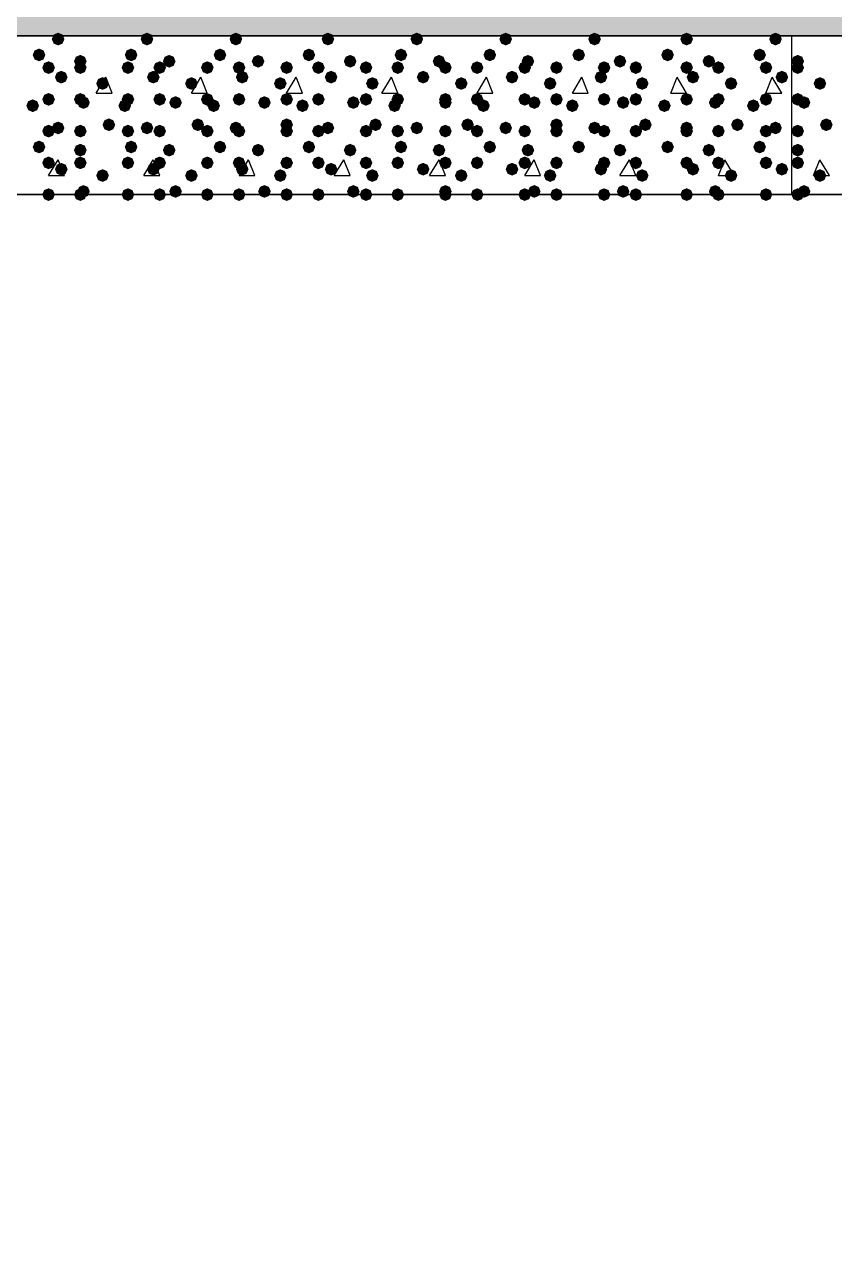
# Model space of a CAD drawing. Header units: millimetres. Extents: x 0 to 420, y 0 to 297.
# Drawn here: x 290.64 to 301.43, y 132.1 to 148.61 of the extents above; entities that cross this region are included whole.
import ezdxf

# ---------------------------------------------------------------- set-up
doc = ezdxf.new("R2010")
doc.units = ezdxf.units.MM
doc.layers.get('0').update_dxf_attribs({"linetype": 'CONTINUOUS'})

msp = doc.modelspace()

# ---------------------------------------------------------------- hatches: boundary and pattern name
at = {"true_color": 0x000008}
h = msp.add_hatch(color=0, dxfattribs=at)
h.paths.add_polyline_path([(379.603, 160.485667), (33.528, 160.485667), (379.603, 148.463)], flags=0)
h.paths.add_polyline_path([(33.528, 160.485667), (379.603, 148.463), (33.528, 148.463)], flags=0)
for points in [[(291.168667, 148.420667), (291.143796, 148.360871), (291.084, 148.336), (291.024204, 148.360871), (290.999333, 148.420667), (291.024204, 148.480462), (291.084, 148.505333), (291.143796, 148.480463)], [(292.354, 148.420667), (292.329129, 148.360871), (292.269333, 148.336), (292.209538, 148.360871), (292.184667, 148.420667), (292.209537, 148.480462), (292.269333, 148.505333), (292.329129, 148.480463)], [(293.539333, 148.420667), (293.514462, 148.360871), (293.454667, 148.336), (293.394871, 148.360871), (293.37, 148.420667), (293.394871, 148.480462), (293.454667, 148.505333), (293.514462, 148.480463)], [(294.767, 148.420667), (294.742129, 148.360871), (294.682333, 148.336), (294.622538, 148.360871), (294.597667, 148.420667), (294.622537, 148.480462), (294.682333, 148.505333), (294.742129, 148.480463)], [(295.952333, 148.420667), (295.927462, 148.360871), (295.867667, 148.336), (295.807871, 148.360871), (295.783, 148.420667), (295.807871, 148.480462), (295.867667, 148.505333), (295.927462, 148.480463)], [(297.137667, 148.420667), (297.112796, 148.360871), (297.053, 148.336), (296.993204, 148.360871), (296.968333, 148.420667), (296.993204, 148.480462), (297.053, 148.505333), (297.112796, 148.480463)], [(298.323, 148.420667), (298.298129, 148.360871), (298.238333, 148.336), (298.178538, 148.360871), (298.153667, 148.420667), (298.178537, 148.480462), (298.238333, 148.505333), (298.298129, 148.480463)], [(299.550667, 148.420667), (299.525796, 148.360871), (299.466, 148.336), (299.406204, 148.360871), (299.381333, 148.420667), (299.406204, 148.480462), (299.466, 148.505333), (299.525796, 148.480463)], [(300.736, 148.420667), (300.711129, 148.360871), (300.651333, 148.336), (300.591537, 148.360871), (300.566667, 148.420667), (300.591537, 148.480462), (300.651333, 148.505333), (300.711129, 148.480463)], [(290.914667, 148.209), (290.889796, 148.149204), (290.83, 148.124333), (290.770204, 148.149204), (290.745333, 148.209), (290.770204, 148.268796), (290.83, 148.293667), (290.889796, 148.268796)], [(291.465, 148.124333), (291.440129, 148.064537), (291.380333, 148.039667), (291.320538, 148.064537), (291.295667, 148.124333), (291.320537, 148.184129), (291.380333, 148.209), (291.440129, 148.184129)], [(292.142333, 148.209), (292.117462, 148.149204), (292.057667, 148.124333), (291.997871, 148.149204), (291.973, 148.209), (291.997871, 148.268796), (292.057667, 148.293667), (292.117462, 148.268796)], [(292.650333, 148.124333), (292.625463, 148.064537), (292.565667, 148.039667), (292.505871, 148.064537), (292.481, 148.124333), (292.505871, 148.184129), (292.565667, 148.209), (292.625462, 148.184129)], [(293.327667, 148.209), (293.302796, 148.149204), (293.243, 148.124333), (293.183204, 148.149204), (293.158333, 148.209), (293.183204, 148.268796), (293.243, 148.293667), (293.302796, 148.268796)], [(293.835667, 148.124333), (293.810796, 148.064537), (293.751, 148.039667), (293.691204, 148.064537), (293.666333, 148.124333), (293.691204, 148.184129), (293.751, 148.209), (293.810796, 148.184129)], [(294.513, 148.209), (294.488129, 148.149204), (294.428333, 148.124333), (294.368538, 148.149204), (294.343667, 148.209), (294.368537, 148.268796), (294.428333, 148.293667), (294.488129, 148.268796)], [(295.063333, 148.124333), (295.038462, 148.064537), (294.978667, 148.039667), (294.918871, 148.064537), (294.894, 148.124333), (294.918871, 148.184129), (294.978667, 148.209), (295.038462, 148.184129)], [(295.740667, 148.209), (295.715796, 148.149204), (295.656, 148.124333), (295.596204, 148.149204), (295.571333, 148.209), (295.596204, 148.268796), (295.656, 148.293667), (295.715796, 148.268796)], [(296.248667, 148.124333), (296.223796, 148.064537), (296.164, 148.039667), (296.104204, 148.064537), (296.079333, 148.124333), (296.104204, 148.184129), (296.164, 148.209), (296.223796, 148.184129)], [(296.926, 148.209), (296.901129, 148.149204), (296.841333, 148.124333), (296.781538, 148.149204), (296.756667, 148.209), (296.781537, 148.268796), (296.841333, 148.293667), (296.901129, 148.268796)], [(297.434, 148.124333), (297.409129, 148.064537), (297.349333, 148.039667), (297.289537, 148.064537), (297.264667, 148.124333), (297.289537, 148.184129), (297.349333, 148.209), (297.409129, 148.184129)], [(298.111333, 148.209), (298.086462, 148.149204), (298.026667, 148.124333), (297.966871, 148.149204), (297.942, 148.209), (297.966871, 148.268796), (298.026667, 148.293667), (298.086462, 148.268796)], [(298.661667, 148.124333), (298.636796, 148.064537), (298.577, 148.039667), (298.517204, 148.064537), (298.492333, 148.124333), (298.517204, 148.184129), (298.577, 148.209), (298.636796, 148.184129)], [(299.296667, 148.209), (299.271796, 148.149204), (299.212, 148.124333), (299.152204, 148.149204), (299.127333, 148.209), (299.152204, 148.268796), (299.212, 148.293667), (299.271796, 148.268796)], [(299.847, 148.124333), (299.822129, 148.064537), (299.762333, 148.039667), (299.702538, 148.064537), (299.677667, 148.124333), (299.702537, 148.184129), (299.762333, 148.209), (299.822129, 148.184129)], [(300.524333, 148.209), (300.499462, 148.149204), (300.439667, 148.124333), (300.379871, 148.149204), (300.355, 148.209), (300.379871, 148.268796), (300.439667, 148.293667), (300.499462, 148.268796)], [(291.041667, 148.039667), (291.016796, 147.979871), (290.957, 147.955), (290.897204, 147.979871), (290.872333, 148.039667), (290.897204, 148.099462), (290.957, 148.124333), (291.016796, 148.099463)], [(291.211, 147.912667), (291.186129, 147.852871), (291.126333, 147.828), (291.066537, 147.852871), (291.041667, 147.912667), (291.066537, 147.972462), (291.126333, 147.997333), (291.186129, 147.972463)], [(291.465, 148.039667), (291.440129, 147.979871), (291.380333, 147.955), (291.320538, 147.979871), (291.295667, 148.039667), (291.320537, 148.099462), (291.380333, 148.124333), (291.440129, 148.099463)], [(292.1, 148.039667), (292.075129, 147.979871), (292.015333, 147.955), (291.955537, 147.979871), (291.930667, 148.039667), (291.955537, 148.099462), (292.015333, 148.124333), (292.075129, 148.099463)], [(292.438667, 147.912667), (292.413796, 147.852871), (292.354, 147.828), (292.294204, 147.852871), (292.269333, 147.912667), (292.294204, 147.972462), (292.354, 147.997333), (292.413796, 147.972463)], [(292.523333, 148.039667), (292.498462, 147.979871), (292.438667, 147.955), (292.378871, 147.979871), (292.354, 148.039667), (292.378871, 148.099462), (292.438667, 148.124333), (292.498462, 148.099463)], [(293.158333, 148.039667), (293.133462, 147.979871), (293.073667, 147.955), (293.013871, 147.979871), (292.989, 148.039667), (293.013871, 148.099462), (293.073667, 148.124333), (293.133462, 148.099463)], [(293.581667, 148.039667), (293.556796, 147.979871), (293.497, 147.955), (293.437204, 147.979871), (293.412333, 148.039667), (293.437204, 148.099462), (293.497, 148.124333), (293.556796, 148.099463)], [(293.624, 147.912667), (293.599129, 147.852871), (293.539333, 147.828), (293.479537, 147.852871), (293.454667, 147.912667), (293.479537, 147.972462), (293.539333, 147.997333), (293.599129, 147.972463)], [(294.216667, 148.039667), (294.191796, 147.979871), (294.132, 147.955), (294.072204, 147.979871), (294.047333, 148.039667), (294.072204, 148.099462), (294.132, 148.124333), (294.191796, 148.099463)], [(294.64, 148.039667), (294.615129, 147.979871), (294.555333, 147.955), (294.495538, 147.979871), (294.470667, 148.039667), (294.495537, 148.099462), (294.555333, 148.124333), (294.615129, 148.099463)], [(294.809333, 147.912667), (294.784462, 147.852871), (294.724667, 147.828), (294.664871, 147.852871), (294.64, 147.912667), (294.664871, 147.972462), (294.724667, 147.997333), (294.784462, 147.972463)], [(295.275, 148.039667), (295.250129, 147.979871), (295.190333, 147.955), (295.130538, 147.979871), (295.105667, 148.039667), (295.130537, 148.099462), (295.190333, 148.124333), (295.250129, 148.099463)], [(295.698333, 148.039667), (295.673463, 147.979871), (295.613667, 147.955), (295.553871, 147.979871), (295.529, 148.039667), (295.553871, 148.099462), (295.613667, 148.124333), (295.673462, 148.099463)], [(296.037, 147.912667), (296.012129, 147.852871), (295.952333, 147.828), (295.892538, 147.852871), (295.867667, 147.912667), (295.892537, 147.972462), (295.952333, 147.997333), (296.012129, 147.972463)], [(296.333333, 148.039667), (296.308463, 147.979871), (296.248667, 147.955), (296.188871, 147.979871), (296.164, 148.039667), (296.188871, 148.099462), (296.248667, 148.124333), (296.308462, 148.099463)], [(296.756667, 148.039667), (296.731796, 147.979871), (296.672, 147.955), (296.612204, 147.979871), (296.587333, 148.039667), (296.612204, 148.099462), (296.672, 148.124333), (296.731796, 148.099463)], [(297.222333, 147.912667), (297.197462, 147.852871), (297.137667, 147.828), (297.077871, 147.852871), (297.053, 147.912667), (297.077871, 147.972462), (297.137667, 147.997333), (297.197462, 147.972463)], [(297.391667, 148.039667), (297.366796, 147.979871), (297.307, 147.955), (297.247204, 147.979871), (297.222333, 148.039667), (297.247204, 148.099462), (297.307, 148.124333), (297.366796, 148.099463)], [(297.815, 148.039667), (297.790129, 147.979871), (297.730333, 147.955), (297.670538, 147.979871), (297.645667, 148.039667), (297.670537, 148.099462), (297.730333, 148.124333), (297.790129, 148.099463)], [(298.407667, 147.912667), (298.382796, 147.852871), (298.323, 147.828), (298.263204, 147.852871), (298.238333, 147.912667), (298.263204, 147.972462), (298.323, 147.997333), (298.382796, 147.972463)], [(298.45, 148.039667), (298.425129, 147.979871), (298.365333, 147.955), (298.305538, 147.979871), (298.280667, 148.039667), (298.305537, 148.099462), (298.365333, 148.124333), (298.425129, 148.099463)], [(298.873333, 148.039667), (298.848462, 147.979871), (298.788667, 147.955), (298.728871, 147.979871), (298.704, 148.039667), (298.728871, 148.099462), (298.788667, 148.124333), (298.848462, 148.099463)], [(299.550667, 148.039667), (299.525796, 147.979871), (299.466, 147.955), (299.406204, 147.979871), (299.381333, 148.039667), (299.406204, 148.099462), (299.466, 148.124333), (299.525796, 148.099463)], [(299.635333, 147.912667), (299.610463, 147.852871), (299.550667, 147.828), (299.490871, 147.852871), (299.466, 147.912667), (299.490871, 147.972462), (299.550667, 147.997333), (299.610462, 147.972463)], [(299.974, 148.039667), (299.949129, 147.979871), (299.889333, 147.955), (299.829538, 147.979871), (299.804667, 148.039667), (299.829537, 148.099462), (299.889333, 148.124333), (299.949129, 148.099463)], [(300.609, 148.039667), (300.584129, 147.979871), (300.524333, 147.955), (300.464538, 147.979871), (300.439667, 148.039667), (300.464537, 148.099462), (300.524333, 148.124333), (300.584129, 148.099463)], [(300.820667, 147.912667), (300.795796, 147.852871), (300.736, 147.828), (300.676204, 147.852871), (300.651333, 147.912667), (300.676204, 147.972462), (300.736, 147.997333), (300.795796, 147.972463)], [(291.761333, 147.828), (291.736463, 147.768204), (291.676667, 147.743333), (291.616871, 147.768204), (291.592, 147.828), (291.616871, 147.887796), (291.676667, 147.912667), (291.736462, 147.887796)], [(292.946667, 147.828), (292.921796, 147.768204), (292.862, 147.743333), (292.802204, 147.768204), (292.777333, 147.828), (292.802204, 147.887796), (292.862, 147.912667), (292.921796, 147.887796)], [(294.132, 147.828), (294.107129, 147.768204), (294.047333, 147.743333), (293.987538, 147.768204), (293.962667, 147.828), (293.987537, 147.887796), (294.047333, 147.912667), (294.107129, 147.887796)], [(295.359667, 147.828), (295.334796, 147.768204), (295.275, 147.743333), (295.215204, 147.768204), (295.190333, 147.828), (295.215204, 147.887796), (295.275, 147.912667), (295.334796, 147.887796)], [(296.545, 147.828), (296.520129, 147.768204), (296.460333, 147.743333), (296.400538, 147.768204), (296.375667, 147.828), (296.400537, 147.887796), (296.460333, 147.912667), (296.520129, 147.887796)], [(297.730333, 147.828), (297.705462, 147.768204), (297.645667, 147.743333), (297.585871, 147.768204), (297.561, 147.828), (297.585871, 147.887796), (297.645667, 147.912667), (297.705462, 147.887796)], [(298.958, 147.828), (298.933129, 147.768204), (298.873333, 147.743333), (298.813538, 147.768204), (298.788667, 147.828), (298.813537, 147.887796), (298.873333, 147.912667), (298.933129, 147.887796)], [(300.143333, 147.828), (300.118462, 147.768204), (300.058667, 147.743333), (299.998871, 147.768204), (299.974, 147.828), (299.998871, 147.887796), (300.058667, 147.912667), (300.118462, 147.887796)], [(291.041667, 147.616333), (291.016796, 147.556537), (290.957, 147.531667), (290.897204, 147.556537), (290.872333, 147.616333), (290.897204, 147.676129), (290.957, 147.701), (291.016796, 147.676129)], [(291.465, 147.616333), (291.440129, 147.556537), (291.380333, 147.531667), (291.320538, 147.556537), (291.295667, 147.616333), (291.320537, 147.676129), (291.380333, 147.701), (291.440129, 147.676129)], [(291.507333, 147.574), (291.482462, 147.514204), (291.422667, 147.489333), (291.362871, 147.514204), (291.338, 147.574), (291.362871, 147.633796), (291.422667, 147.658667), (291.482462, 147.633796)], [(292.1, 147.616333), (292.075129, 147.556537), (292.015333, 147.531667), (291.955537, 147.556537), (291.930667, 147.616333), (291.955537, 147.676129), (292.015333, 147.701), (292.075129, 147.676129)], [(292.523333, 147.616333), (292.498462, 147.556537), (292.438667, 147.531667), (292.378871, 147.556537), (292.354, 147.616333), (292.378871, 147.676129), (292.438667, 147.701), (292.498462, 147.676129)], [(292.735, 147.574), (292.710129, 147.514204), (292.650333, 147.489333), (292.590537, 147.514204), (292.565667, 147.574), (292.590537, 147.633796), (292.650333, 147.658667), (292.710129, 147.633796)], [(293.158333, 147.616333), (293.133462, 147.556537), (293.073667, 147.531667), (293.013871, 147.556537), (292.989, 147.616333), (293.013871, 147.676129), (293.073667, 147.701), (293.133462, 147.676129)], [(293.581667, 147.616333), (293.556796, 147.556537), (293.497, 147.531667), (293.437204, 147.556537), (293.412333, 147.616333), (293.437204, 147.676129), (293.497, 147.701), (293.556796, 147.676129)], [(293.920333, 147.574), (293.895463, 147.514204), (293.835667, 147.489333), (293.775871, 147.514204), (293.751, 147.574), (293.775871, 147.633796), (293.835667, 147.658667), (293.895462, 147.633796)], [(294.216667, 147.616333), (294.191796, 147.556537), (294.132, 147.531667), (294.072204, 147.556537), (294.047333, 147.616333), (294.072204, 147.676129), (294.132, 147.701), (294.191796, 147.676129)], [(294.64, 147.616333), (294.615129, 147.556537), (294.555333, 147.531667), (294.495538, 147.556537), (294.470667, 147.616333), (294.495537, 147.676129), (294.555333, 147.701), (294.615129, 147.676129)], [(295.105667, 147.574), (295.080796, 147.514204), (295.021, 147.489333), (294.961204, 147.514204), (294.936333, 147.574), (294.961204, 147.633796), (295.021, 147.658667), (295.080796, 147.633796)], [(295.275, 147.616333), (295.250129, 147.556537), (295.190333, 147.531667), (295.130538, 147.556537), (295.105667, 147.616333), (295.130537, 147.676129), (295.190333, 147.701), (295.250129, 147.676129)], [(295.698333, 147.616333), (295.673463, 147.556537), (295.613667, 147.531667), (295.553871, 147.556537), (295.529, 147.616333), (295.553871, 147.676129), (295.613667, 147.701), (295.673462, 147.676129)], [(296.333333, 147.616333), (296.308463, 147.556537), (296.248667, 147.531667), (296.188871, 147.556537), (296.164, 147.616333), (296.188871, 147.676129), (296.248667, 147.701), (296.308462, 147.676129)], [(296.333333, 147.574), (296.308463, 147.514204), (296.248667, 147.489333), (296.188871, 147.514204), (296.164, 147.574), (296.188871, 147.633796), (296.248667, 147.658667), (296.308462, 147.633796)], [(296.756667, 147.616333), (296.731796, 147.556537), (296.672, 147.531667), (296.612204, 147.556537), (296.587333, 147.616333), (296.612204, 147.676129), (296.672, 147.701), (296.731796, 147.676129)], [(297.391667, 147.616333), (297.366796, 147.556537), (297.307, 147.531667), (297.247204, 147.556537), (297.222333, 147.616333), (297.247204, 147.676129), (297.307, 147.701), (297.366796, 147.676129)], [(297.518667, 147.574), (297.493796, 147.514204), (297.434, 147.489333), (297.374204, 147.514204), (297.349333, 147.574), (297.374204, 147.633796), (297.434, 147.658667), (297.493796, 147.633796)], [(297.815, 147.616333), (297.790129, 147.556537), (297.730333, 147.531667), (297.670538, 147.556537), (297.645667, 147.616333), (297.670537, 147.676129), (297.730333, 147.701), (297.790129, 147.676129)], [(298.45, 147.616333), (298.425129, 147.556537), (298.365333, 147.531667), (298.305538, 147.556537), (298.280667, 147.616333), (298.305537, 147.676129), (298.365333, 147.701), (298.425129, 147.676129)], [(298.704, 147.574), (298.679129, 147.514204), (298.619333, 147.489333), (298.559537, 147.514204), (298.534667, 147.574), (298.559537, 147.633796), (298.619333, 147.658667), (298.679129, 147.633796)], [(298.873333, 147.616333), (298.848462, 147.556537), (298.788667, 147.531667), (298.728871, 147.556537), (298.704, 147.616333), (298.728871, 147.676129), (298.788667, 147.701), (298.848462, 147.676129)], [(299.550667, 147.616333), (299.525796, 147.556537), (299.466, 147.531667), (299.406204, 147.556537), (299.381333, 147.616333), (299.406204, 147.676129), (299.466, 147.701), (299.525796, 147.676129)], [(299.931667, 147.574), (299.906796, 147.514204), (299.847, 147.489333), (299.787204, 147.514204), (299.762333, 147.574), (299.787204, 147.633796), (299.847, 147.658667), (299.906796, 147.633796)], [(299.974, 147.616333), (299.949129, 147.556537), (299.889333, 147.531667), (299.829538, 147.556537), (299.804667, 147.616333), (299.829537, 147.676129), (299.889333, 147.701), (299.949129, 147.676129)], [(300.609, 147.616333), (300.584129, 147.556537), (300.524333, 147.531667), (300.464538, 147.556537), (300.439667, 147.616333), (300.464537, 147.676129), (300.524333, 147.701), (300.584129, 147.676129)], [(290.83, 147.531667), (290.805129, 147.471871), (290.745333, 147.447), (290.685538, 147.471871), (290.660667, 147.531667), (290.685537, 147.591462), (290.745333, 147.616333), (290.805129, 147.591463)], [(292.057667, 147.531667), (292.032796, 147.471871), (291.973, 147.447), (291.913204, 147.471871), (291.888333, 147.531667), (291.913204, 147.591462), (291.973, 147.616333), (292.032796, 147.591463)], [(293.243, 147.531667), (293.218129, 147.471871), (293.158333, 147.447), (293.098538, 147.471871), (293.073667, 147.531667), (293.098537, 147.591462), (293.158333, 147.616333), (293.218129, 147.591463)], [(294.428333, 147.531667), (294.403462, 147.471871), (294.343667, 147.447), (294.283871, 147.471871), (294.259, 147.531667), (294.283871, 147.591462), (294.343667, 147.616333), (294.403462, 147.591463)], [(295.656, 147.531667), (295.631129, 147.471871), (295.571333, 147.447), (295.511538, 147.471871), (295.486667, 147.531667), (295.511537, 147.591462), (295.571333, 147.616333), (295.631129, 147.591463)], [(296.841333, 147.531667), (296.816462, 147.471871), (296.756667, 147.447), (296.696871, 147.471871), (296.672, 147.531667), (296.696871, 147.591462), (296.756667, 147.616333), (296.816462, 147.591463)], [(298.026667, 147.531667), (298.001796, 147.471871), (297.942, 147.447), (297.882204, 147.471871), (297.857333, 147.531667), (297.882204, 147.591462), (297.942, 147.616333), (298.001796, 147.591463)], [(299.254333, 147.531667), (299.229462, 147.471871), (299.169667, 147.447), (299.109871, 147.471871), (299.085, 147.531667), (299.109871, 147.591462), (299.169667, 147.616333), (299.229462, 147.591463)], [(300.439667, 147.531667), (300.414796, 147.471871), (300.355, 147.447), (300.295204, 147.471871), (300.270333, 147.531667), (300.295204, 147.591462), (300.355, 147.616333), (300.414796, 147.591463)], [(291.168667, 147.235333), (291.143796, 147.175537), (291.084, 147.150667), (291.024204, 147.175537), (290.999333, 147.235333), (291.024204, 147.295129), (291.084, 147.32), (291.143796, 147.295129)], [(291.846, 147.277667), (291.821129, 147.217871), (291.761333, 147.193), (291.701537, 147.217871), (291.676667, 147.277667), (291.701537, 147.337462), (291.761333, 147.362333), (291.821129, 147.337463)], [(292.354, 147.235333), (292.329129, 147.175537), (292.269333, 147.150667), (292.209538, 147.175537), (292.184667, 147.235333), (292.209537, 147.295129), (292.269333, 147.32), (292.329129, 147.295129)], [(293.031333, 147.277667), (293.006463, 147.217871), (292.946667, 147.193), (292.886871, 147.217871), (292.862, 147.277667), (292.886871, 147.337462), (292.946667, 147.362333), (293.006462, 147.337463)], [(293.539333, 147.235333), (293.514462, 147.175537), (293.454667, 147.150667), (293.394871, 147.175537), (293.37, 147.235333), (293.394871, 147.295129), (293.454667, 147.32), (293.514462, 147.295129)], [(294.216667, 147.277667), (294.191796, 147.217871), (294.132, 147.193), (294.072204, 147.217871), (294.047333, 147.277667), (294.072204, 147.337462), (294.132, 147.362333), (294.191796, 147.337463)], [(294.767, 147.235333), (294.742129, 147.175537), (294.682333, 147.150667), (294.622538, 147.175537), (294.597667, 147.235333), (294.622537, 147.295129), (294.682333, 147.32), (294.742129, 147.295129)], [(295.402, 147.277667), (295.377129, 147.217871), (295.317333, 147.193), (295.257538, 147.217871), (295.232667, 147.277667), (295.257537, 147.337462), (295.317333, 147.362333), (295.377129, 147.337463)], [(295.952333, 147.235333), (295.927462, 147.175537), (295.867667, 147.150667), (295.807871, 147.175537), (295.783, 147.235333), (295.807871, 147.295129), (295.867667, 147.32), (295.927462, 147.295129)], [(296.629667, 147.277667), (296.604796, 147.217871), (296.545, 147.193), (296.485204, 147.217871), (296.460333, 147.277667), (296.485204, 147.337462), (296.545, 147.362333), (296.604796, 147.337463)], [(297.137667, 147.235333), (297.112796, 147.175537), (297.053, 147.150667), (296.993204, 147.175537), (296.968333, 147.235333), (296.993204, 147.295129), (297.053, 147.32), (297.112796, 147.295129)], [(297.815, 147.277667), (297.790129, 147.217871), (297.730333, 147.193), (297.670538, 147.217871), (297.645667, 147.277667), (297.670537, 147.337462), (297.730333, 147.362333), (297.790129, 147.337463)], [(298.323, 147.235333), (298.298129, 147.175537), (298.238333, 147.150667), (298.178538, 147.175537), (298.153667, 147.235333), (298.178537, 147.295129), (298.238333, 147.32), (298.298129, 147.295129)], [(299.000333, 147.277667), (298.975462, 147.217871), (298.915667, 147.193), (298.855871, 147.217871), (298.831, 147.277667), (298.855871, 147.337462), (298.915667, 147.362333), (298.975462, 147.337463)], [(299.550667, 147.235333), (299.525796, 147.175537), (299.466, 147.150667), (299.406204, 147.175537), (299.381333, 147.235333), (299.406204, 147.295129), (299.466, 147.32), (299.525796, 147.295129)], [(300.228, 147.277667), (300.203129, 147.217871), (300.143333, 147.193), (300.083538, 147.217871), (300.058667, 147.277667), (300.083537, 147.337462), (300.143333, 147.362333), (300.203129, 147.337463)], [(300.736, 147.235333), (300.711129, 147.175537), (300.651333, 147.150667), (300.591537, 147.175537), (300.566667, 147.235333), (300.591537, 147.295129), (300.651333, 147.32), (300.711129, 147.295129)], [(291.041667, 147.193), (291.016796, 147.133204), (290.957, 147.108333), (290.897204, 147.133204), (290.872333, 147.193), (290.897204, 147.252796), (290.957, 147.277667), (291.016796, 147.252796)], [(291.465, 147.193), (291.440129, 147.133204), (291.380333, 147.108333), (291.320538, 147.133204), (291.295667, 147.193), (291.320537, 147.252796), (291.380333, 147.277667), (291.440129, 147.252796)], [(292.1, 147.193), (292.075129, 147.133204), (292.015333, 147.108333), (291.955537, 147.133204), (291.930667, 147.193), (291.955537, 147.252796), (292.015333, 147.277667), (292.075129, 147.252796)], [(292.523333, 147.193), (292.498462, 147.133204), (292.438667, 147.108333), (292.378871, 147.133204), (292.354, 147.193), (292.378871, 147.252796), (292.438667, 147.277667), (292.498462, 147.252796)], [(293.158333, 147.193), (293.133462, 147.133204), (293.073667, 147.108333), (293.013871, 147.133204), (292.989, 147.193), (293.013871, 147.252796), (293.073667, 147.277667), (293.133462, 147.252796)], [(293.581667, 147.193), (293.556796, 147.133204), (293.497, 147.108333), (293.437204, 147.133204), (293.412333, 147.193), (293.437204, 147.252796), (293.497, 147.277667), (293.556796, 147.252796)], [(294.216667, 147.193), (294.191796, 147.133204), (294.132, 147.108333), (294.072204, 147.133204), (294.047333, 147.193), (294.072204, 147.252796), (294.132, 147.277667), (294.191796, 147.252796)], [(294.64, 147.193), (294.615129, 147.133204), (294.555333, 147.108333), (294.495538, 147.133204), (294.470667, 147.193), (294.495537, 147.252796), (294.555333, 147.277667), (294.615129, 147.252796)], [(295.275, 147.193), (295.250129, 147.133204), (295.190333, 147.108333), (295.130538, 147.133204), (295.105667, 147.193), (295.130537, 147.252796), (295.190333, 147.277667), (295.250129, 147.252796)], [(295.698333, 147.193), (295.673463, 147.133204), (295.613667, 147.108333), (295.553871, 147.133204), (295.529, 147.193), (295.553871, 147.252796), (295.613667, 147.277667), (295.673462, 147.252796)], [(296.333333, 147.193), (296.308463, 147.133204), (296.248667, 147.108333), (296.188871, 147.133204), (296.164, 147.193), (296.188871, 147.252796), (296.248667, 147.277667), (296.308462, 147.252796)], [(296.756667, 147.193), (296.731796, 147.133204), (296.672, 147.108333), (296.612204, 147.133204), (296.587333, 147.193), (296.612204, 147.252796), (296.672, 147.277667), (296.731796, 147.252796)], [(297.391667, 147.193), (297.366796, 147.133204), (297.307, 147.108333), (297.247204, 147.133204), (297.222333, 147.193), (297.247204, 147.252796), (297.307, 147.277667), (297.366796, 147.252796)], [(297.815, 147.193), (297.790129, 147.133204), (297.730333, 147.108333), (297.670538, 147.133204), (297.645667, 147.193), (297.670537, 147.252796), (297.730333, 147.277667), (297.790129, 147.252796)], [(298.45, 147.193), (298.425129, 147.133204), (298.365333, 147.108333), (298.305538, 147.133204), (298.280667, 147.193), (298.305537, 147.252796), (298.365333, 147.277667), (298.425129, 147.252796)], [(298.873333, 147.193), (298.848462, 147.133204), (298.788667, 147.108333), (298.728871, 147.133204), (298.704, 147.193), (298.728871, 147.252796), (298.788667, 147.277667), (298.848462, 147.252796)], [(299.550667, 147.193), (299.525796, 147.133204), (299.466, 147.108333), (299.406204, 147.133204), (299.381333, 147.193), (299.406204, 147.252796), (299.466, 147.277667), (299.525796, 147.252796)], [(299.974, 147.193), (299.949129, 147.133204), (299.889333, 147.108333), (299.829538, 147.133204), (299.804667, 147.193), (299.829537, 147.252796), (299.889333, 147.277667), (299.949129, 147.252796)], [(300.609, 147.193), (300.584129, 147.133204), (300.524333, 147.108333), (300.464538, 147.133204), (300.439667, 147.193), (300.464537, 147.252796), (300.524333, 147.277667), (300.584129, 147.252796)], [(290.914667, 146.981333), (290.889796, 146.921537), (290.83, 146.896667), (290.770204, 146.921537), (290.745333, 146.981333), (290.770204, 147.041129), (290.83, 147.066), (290.889796, 147.041129)], [(291.465, 146.939), (291.440129, 146.879204), (291.380333, 146.854333), (291.320538, 146.879204), (291.295667, 146.939), (291.320537, 146.998796), (291.380333, 147.023667), (291.440129, 146.998796)], [(292.142333, 146.981333), (292.117462, 146.921537), (292.057667, 146.896667), (291.997871, 146.921537), (291.973, 146.981333), (291.997871, 147.041129), (292.057667, 147.066), (292.117462, 147.041129)], [(292.650333, 146.939), (292.625463, 146.879204), (292.565667, 146.854333), (292.505871, 146.879204), (292.481, 146.939), (292.505871, 146.998796), (292.565667, 147.023667), (292.625462, 146.998796)], [(293.327667, 146.981333), (293.302796, 146.921537), (293.243, 146.896667), (293.183204, 146.921537), (293.158333, 146.981333), (293.183204, 147.041129), (293.243, 147.066), (293.302796, 147.041129)], [(293.835667, 146.939), (293.810796, 146.879204), (293.751, 146.854333), (293.691204, 146.879204), (293.666333, 146.939), (293.691204, 146.998796), (293.751, 147.023667), (293.810796, 146.998796)], [(294.513, 146.981333), (294.488129, 146.921537), (294.428333, 146.896667), (294.368538, 146.921537), (294.343667, 146.981333), (294.368537, 147.041129), (294.428333, 147.066), (294.488129, 147.041129)], [(295.063333, 146.939), (295.038462, 146.879204), (294.978667, 146.854333), (294.918871, 146.879204), (294.894, 146.939), (294.918871, 146.998796), (294.978667, 147.023667), (295.038462, 146.998796)], [(295.740667, 146.981333), (295.715796, 146.921537), (295.656, 146.896667), (295.596204, 146.921537), (295.571333, 146.981333), (295.596204, 147.041129), (295.656, 147.066), (295.715796, 147.041129)], [(296.248667, 146.939), (296.223796, 146.879204), (296.164, 146.854333), (296.104204, 146.879204), (296.079333, 146.939), (296.104204, 146.998796), (296.164, 147.023667), (296.223796, 146.998796)], [(296.926, 146.981333), (296.901129, 146.921537), (296.841333, 146.896667), (296.781538, 146.921537), (296.756667, 146.981333), (296.781537, 147.041129), (296.841333, 147.066), (296.901129, 147.041129)], [(297.434, 146.939), (297.409129, 146.879204), (297.349333, 146.854333), (297.289537, 146.879204), (297.264667, 146.939), (297.289537, 146.998796), (297.349333, 147.023667), (297.409129, 146.998796)], [(298.111333, 146.981333), (298.086462, 146.921537), (298.026667, 146.896667), (297.966871, 146.921537), (297.942, 146.981333), (297.966871, 147.041129), (298.026667, 147.066), (298.086462, 147.041129)], [(298.661667, 146.939), (298.636796, 146.879204), (298.577, 146.854333), (298.517204, 146.879204), (298.492333, 146.939), (298.517204, 146.998796), (298.577, 147.023667), (298.636796, 146.998796)], [(299.296667, 146.981333), (299.271796, 146.921537), (299.212, 146.896667), (299.152204, 146.921537), (299.127333, 146.981333), (299.152204, 147.041129), (299.212, 147.066), (299.271796, 147.041129)], [(299.847, 146.939), (299.822129, 146.879204), (299.762333, 146.854333), (299.702538, 146.879204), (299.677667, 146.939), (299.702537, 146.998796), (299.762333, 147.023667), (299.822129, 146.998796)], [(300.524333, 146.981333), (300.499462, 146.921537), (300.439667, 146.896667), (300.379871, 146.921537), (300.355, 146.981333), (300.379871, 147.041129), (300.439667, 147.066), (300.499462, 147.041129)], [(291.041667, 146.769667), (291.016796, 146.709871), (290.957, 146.685), (290.897204, 146.709871), (290.872333, 146.769667), (290.897204, 146.829462), (290.957, 146.854333), (291.016796, 146.829463)], [(291.465, 146.769667), (291.440129, 146.709871), (291.380333, 146.685), (291.320538, 146.709871), (291.295667, 146.769667), (291.320537, 146.829462), (291.380333, 146.854333), (291.440129, 146.829463)], [(292.1, 146.769667), (292.075129, 146.709871), (292.015333, 146.685), (291.955537, 146.709871), (291.930667, 146.769667), (291.955537, 146.829462), (292.015333, 146.854333), (292.075129, 146.829463)], [(292.523333, 146.769667), (292.498462, 146.709871), (292.438667, 146.685), (292.378871, 146.709871), (292.354, 146.769667), (292.378871, 146.829462), (292.438667, 146.854333), (292.498462, 146.829463)], [(293.158333, 146.769667), (293.133462, 146.709871), (293.073667, 146.685), (293.013871, 146.709871), (292.989, 146.769667), (293.013871, 146.829462), (293.073667, 146.854333), (293.133462, 146.829463)], [(293.581667, 146.769667), (293.556796, 146.709871), (293.497, 146.685), (293.437204, 146.709871), (293.412333, 146.769667), (293.437204, 146.829462), (293.497, 146.854333), (293.556796, 146.829463)], [(294.216667, 146.769667), (294.191796, 146.709871), (294.132, 146.685), (294.072204, 146.709871), (294.047333, 146.769667), (294.072204, 146.829462), (294.132, 146.854333), (294.191796, 146.829463)], [(294.64, 146.769667), (294.615129, 146.709871), (294.555333, 146.685), (294.495538, 146.709871), (294.470667, 146.769667), (294.495537, 146.829462), (294.555333, 146.854333), (294.615129, 146.829463)], [(295.275, 146.769667), (295.250129, 146.709871), (295.190333, 146.685), (295.130538, 146.709871), (295.105667, 146.769667), (295.130537, 146.829462), (295.190333, 146.854333), (295.250129, 146.829463)], [(295.698333, 146.769667), (295.673463, 146.709871), (295.613667, 146.685), (295.553871, 146.709871), (295.529, 146.769667), (295.553871, 146.829462), (295.613667, 146.854333), (295.673462, 146.829463)], [(296.333333, 146.769667), (296.308463, 146.709871), (296.248667, 146.685), (296.188871, 146.709871), (296.164, 146.769667), (296.188871, 146.829462), (296.248667, 146.854333), (296.308462, 146.829463)], [(296.756667, 146.769667), (296.731796, 146.709871), (296.672, 146.685), (296.612204, 146.709871), (296.587333, 146.769667), (296.612204, 146.829462), (296.672, 146.854333), (296.731796, 146.829463)], [(297.391667, 146.769667), (297.366796, 146.709871), (297.307, 146.685), (297.247204, 146.709871), (297.222333, 146.769667), (297.247204, 146.829462), (297.307, 146.854333), (297.366796, 146.829463)], [(297.815, 146.769667), (297.790129, 146.709871), (297.730333, 146.685), (297.670538, 146.709871), (297.645667, 146.769667), (297.670537, 146.829462), (297.730333, 146.854333), (297.790129, 146.829463)], [(298.45, 146.769667), (298.425129, 146.709871), (298.365333, 146.685), (298.305538, 146.709871), (298.280667, 146.769667), (298.305537, 146.829462), (298.365333, 146.854333), (298.425129, 146.829463)], [(298.873333, 146.769667), (298.848462, 146.709871), (298.788667, 146.685), (298.728871, 146.709871), (298.704, 146.769667), (298.728871, 146.829462), (298.788667, 146.854333), (298.848462, 146.829463)], [(299.550667, 146.769667), (299.525796, 146.709871), (299.466, 146.685), (299.406204, 146.709871), (299.381333, 146.769667), (299.406204, 146.829462), (299.466, 146.854333), (299.525796, 146.829463)], [(299.974, 146.769667), (299.949129, 146.709871), (299.889333, 146.685), (299.829538, 146.709871), (299.804667, 146.769667), (299.829537, 146.829462), (299.889333, 146.854333), (299.949129, 146.829463)], [(300.609, 146.769667), (300.584129, 146.709871), (300.524333, 146.685), (300.464538, 146.709871), (300.439667, 146.769667), (300.464537, 146.829462), (300.524333, 146.854333), (300.584129, 146.829463)], [(291.211, 146.685), (291.186129, 146.625204), (291.126333, 146.600333), (291.066537, 146.625204), (291.041667, 146.685), (291.066537, 146.744796), (291.126333, 146.769667), (291.186129, 146.744796)], [(291.761333, 146.600333), (291.736463, 146.540537), (291.676667, 146.515667), (291.616871, 146.540537), (291.592, 146.600333), (291.616871, 146.660129), (291.676667, 146.685), (291.736462, 146.660129)], [(292.438667, 146.685), (292.413796, 146.625204), (292.354, 146.600333), (292.294204, 146.625204), (292.269333, 146.685), (292.294204, 146.744796), (292.354, 146.769667), (292.413796, 146.744796)], [(292.946667, 146.600333), (292.921796, 146.540537), (292.862, 146.515667), (292.802204, 146.540537), (292.777333, 146.600333), (292.802204, 146.660129), (292.862, 146.685), (292.921796, 146.660129)], [(293.624, 146.685), (293.599129, 146.625204), (293.539333, 146.600333), (293.479537, 146.625204), (293.454667, 146.685), (293.479537, 146.744796), (293.539333, 146.769667), (293.599129, 146.744796)], [(294.132, 146.600333), (294.107129, 146.540537), (294.047333, 146.515667), (293.987538, 146.540537), (293.962667, 146.600333), (293.987537, 146.660129), (294.047333, 146.685), (294.107129, 146.660129)], [(294.809333, 146.685), (294.784462, 146.625204), (294.724667, 146.600333), (294.664871, 146.625204), (294.64, 146.685), (294.664871, 146.744796), (294.724667, 146.769667), (294.784462, 146.744796)], [(295.359667, 146.600333), (295.334796, 146.540537), (295.275, 146.515667), (295.215204, 146.540537), (295.190333, 146.600333), (295.215204, 146.660129), (295.275, 146.685), (295.334796, 146.660129)], [(296.037, 146.685), (296.012129, 146.625204), (295.952333, 146.600333), (295.892538, 146.625204), (295.867667, 146.685), (295.892537, 146.744796), (295.952333, 146.769667), (296.012129, 146.744796)], [(296.545, 146.600333), (296.520129, 146.540537), (296.460333, 146.515667), (296.400538, 146.540537), (296.375667, 146.600333), (296.400537, 146.660129), (296.460333, 146.685), (296.520129, 146.660129)], [(297.222333, 146.685), (297.197462, 146.625204), (297.137667, 146.600333), (297.077871, 146.625204), (297.053, 146.685), (297.077871, 146.744796), (297.137667, 146.769667), (297.197462, 146.744796)], [(297.730333, 146.600333), (297.705462, 146.540537), (297.645667, 146.515667), (297.585871, 146.540537), (297.561, 146.600333), (297.585871, 146.660129), (297.645667, 146.685), (297.705462, 146.660129)], [(298.407667, 146.685), (298.382796, 146.625204), (298.323, 146.600333), (298.263204, 146.625204), (298.238333, 146.685), (298.263204, 146.744796), (298.323, 146.769667), (298.382796, 146.744796)], [(298.958, 146.600333), (298.933129, 146.540537), (298.873333, 146.515667), (298.813538, 146.540537), (298.788667, 146.600333), (298.813537, 146.660129), (298.873333, 146.685), (298.933129, 146.660129)], [(299.635333, 146.685), (299.610463, 146.625204), (299.550667, 146.600333), (299.490871, 146.625204), (299.466, 146.685), (299.490871, 146.744796), (299.550667, 146.769667), (299.610462, 146.744796)], [(300.143333, 146.600333), (300.118462, 146.540537), (300.058667, 146.515667), (299.998871, 146.540537), (299.974, 146.600333), (299.998871, 146.660129), (300.058667, 146.685), (300.118462, 146.660129)], [(300.820667, 146.685), (300.795796, 146.625204), (300.736, 146.600333), (300.676204, 146.625204), (300.651333, 146.685), (300.676204, 146.744796), (300.736, 146.769667), (300.795796, 146.744796)], [(291.041667, 146.346333), (291.016796, 146.286537), (290.957, 146.261667), (290.897204, 146.286537), (290.872333, 146.346333), (290.897204, 146.406129), (290.957, 146.431), (291.016796, 146.406129)], [(291.465, 146.346333), (291.440129, 146.286537), (291.380333, 146.261667), (291.320538, 146.286537), (291.295667, 146.346333), (291.320537, 146.406129), (291.380333, 146.431), (291.440129, 146.406129)], [(291.507333, 146.388667), (291.482462, 146.328871), (291.422667, 146.304), (291.362871, 146.328871), (291.338, 146.388667), (291.362871, 146.448462), (291.422667, 146.473333), (291.482462, 146.448463)], [(292.1, 146.346333), (292.075129, 146.286537), (292.015333, 146.261667), (291.955537, 146.286537), (291.930667, 146.346333), (291.955537, 146.406129), (292.015333, 146.431), (292.075129, 146.406129)], [(292.523333, 146.346333), (292.498462, 146.286537), (292.438667, 146.261667), (292.378871, 146.286537), (292.354, 146.346333), (292.378871, 146.406129), (292.438667, 146.431), (292.498462, 146.406129)], [(292.735, 146.388667), (292.710129, 146.328871), (292.650333, 146.304), (292.590537, 146.328871), (292.565667, 146.388667), (292.590537, 146.448462), (292.650333, 146.473333), (292.710129, 146.448463)], [(293.158333, 146.346333), (293.133462, 146.286537), (293.073667, 146.261667), (293.013871, 146.286537), (292.989, 146.346333), (293.013871, 146.406129), (293.073667, 146.431), (293.133462, 146.406129)], [(293.581667, 146.346333), (293.556796, 146.286537), (293.497, 146.261667), (293.437204, 146.286537), (293.412333, 146.346333), (293.437204, 146.406129), (293.497, 146.431), (293.556796, 146.406129)], [(293.920333, 146.388667), (293.895463, 146.328871), (293.835667, 146.304), (293.775871, 146.328871), (293.751, 146.388667), (293.775871, 146.448462), (293.835667, 146.473333), (293.895462, 146.448463)], [(294.216667, 146.346333), (294.191796, 146.286537), (294.132, 146.261667), (294.072204, 146.286537), (294.047333, 146.346333), (294.072204, 146.406129), (294.132, 146.431), (294.191796, 146.406129)], [(294.64, 146.346333), (294.615129, 146.286537), (294.555333, 146.261667), (294.495538, 146.286537), (294.470667, 146.346333), (294.495537, 146.406129), (294.555333, 146.431), (294.615129, 146.406129)], [(295.105667, 146.388667), (295.080796, 146.328871), (295.021, 146.304), (294.961204, 146.328871), (294.936333, 146.388667), (294.961204, 146.448462), (295.021, 146.473333), (295.080796, 146.448463)], [(295.275, 146.346333), (295.250129, 146.286537), (295.190333, 146.261667), (295.130538, 146.286537), (295.105667, 146.346333), (295.130537, 146.406129), (295.190333, 146.431), (295.250129, 146.406129)], [(295.698333, 146.346333), (295.673463, 146.286537), (295.613667, 146.261667), (295.553871, 146.286537), (295.529, 146.346333), (295.553871, 146.406129), (295.613667, 146.431), (295.673462, 146.406129)], [(296.333333, 146.388667), (296.308463, 146.328871), (296.248667, 146.304), (296.188871, 146.328871), (296.164, 146.388667), (296.188871, 146.448462), (296.248667, 146.473333), (296.308462, 146.448463)], [(296.333333, 146.346333), (296.308463, 146.286537), (296.248667, 146.261667), (296.188871, 146.286537), (296.164, 146.346333), (296.188871, 146.406129), (296.248667, 146.431), (296.308462, 146.406129)], [(296.756667, 146.346333), (296.731796, 146.286537), (296.672, 146.261667), (296.612204, 146.286537), (296.587333, 146.346333), (296.612204, 146.406129), (296.672, 146.431), (296.731796, 146.406129)], [(297.391667, 146.346333), (297.366796, 146.286537), (297.307, 146.261667), (297.247204, 146.286537), (297.222333, 146.346333), (297.247204, 146.406129), (297.307, 146.431), (297.366796, 146.406129)], [(297.518667, 146.388667), (297.493796, 146.328871), (297.434, 146.304), (297.374204, 146.328871), (297.349333, 146.388667), (297.374204, 146.448462), (297.434, 146.473333), (297.493796, 146.448463)], [(297.815, 146.346333), (297.790129, 146.286537), (297.730333, 146.261667), (297.670538, 146.286537), (297.645667, 146.346333), (297.670537, 146.406129), (297.730333, 146.431), (297.790129, 146.406129)], [(298.45, 146.346333), (298.425129, 146.286537), (298.365333, 146.261667), (298.305538, 146.286537), (298.280667, 146.346333), (298.305537, 146.406129), (298.365333, 146.431), (298.425129, 146.406129)], [(298.704, 146.388667), (298.679129, 146.328871), (298.619333, 146.304), (298.559537, 146.328871), (298.534667, 146.388667), (298.559537, 146.448462), (298.619333, 146.473333), (298.679129, 146.448463)], [(298.873333, 146.346333), (298.848462, 146.286537), (298.788667, 146.261667), (298.728871, 146.286537), (298.704, 146.346333), (298.728871, 146.406129), (298.788667, 146.431), (298.848462, 146.406129)], [(299.550667, 146.346333), (299.525796, 146.286537), (299.466, 146.261667), (299.406204, 146.286537), (299.381333, 146.346333), (299.406204, 146.406129), (299.466, 146.431), (299.525796, 146.406129)], [(299.931667, 146.388667), (299.906796, 146.328871), (299.847, 146.304), (299.787204, 146.328871), (299.762333, 146.388667), (299.787204, 146.448462), (299.847, 146.473333), (299.906796, 146.448463)], [(299.974, 146.346333), (299.949129, 146.286537), (299.889333, 146.261667), (299.829538, 146.286537), (299.804667, 146.346333), (299.829537, 146.406129), (299.889333, 146.431), (299.949129, 146.406129)], [(300.609, 146.346333), (300.584129, 146.286537), (300.524333, 146.261667), (300.464538, 146.286537), (300.439667, 146.346333), (300.464537, 146.406129), (300.524333, 146.431), (300.584129, 146.406129)]]:
    msp.add_hatch(color=0, dxfattribs=at).paths.add_polyline_path(points, flags=0)
at = {"true_color": 0x000007}
for points in [[(301.032333, 148.124333), (301.007462, 148.064537), (300.947667, 148.039667), (300.887871, 148.064537), (300.863, 148.124333), (300.887871, 148.184129), (300.947667, 148.209), (301.007462, 148.184129)], [(301.032333, 148.039667), (301.007462, 147.979871), (300.947667, 147.955), (300.887871, 147.979871), (300.863, 148.039667), (300.887871, 148.099462), (300.947667, 148.124333), (301.007462, 148.099463)], [(301.328667, 147.828), (301.303796, 147.768204), (301.244, 147.743333), (301.184204, 147.768204), (301.159333, 147.828), (301.184204, 147.887796), (301.244, 147.912667), (301.303796, 147.887796)], [(301.032333, 147.616333), (301.007462, 147.556537), (300.947667, 147.531667), (300.887871, 147.556537), (300.863, 147.616333), (300.887871, 147.676129), (300.947667, 147.701), (301.007462, 147.676129)], [(301.117, 147.574), (301.092129, 147.514204), (301.032333, 147.489333), (300.972538, 147.514204), (300.947667, 147.574), (300.972537, 147.633796), (301.032333, 147.658667), (301.092129, 147.633796)], [(301.413333, 147.277667), (301.388462, 147.217871), (301.328667, 147.193), (301.268871, 147.217871), (301.244, 147.277667), (301.268871, 147.337462), (301.328667, 147.362333), (301.388462, 147.337463)], [(301.032333, 147.193), (301.007462, 147.133204), (300.947667, 147.108333), (300.887871, 147.133204), (300.863, 147.193), (300.887871, 147.252796), (300.947667, 147.277667), (301.007462, 147.252796)], [(301.032333, 146.939), (301.007462, 146.879204), (300.947667, 146.854333), (300.887871, 146.879204), (300.863, 146.939), (300.887871, 146.998796), (300.947667, 147.023667), (301.007462, 146.998796)], [(301.032333, 146.769667), (301.007462, 146.709871), (300.947667, 146.685), (300.887871, 146.709871), (300.863, 146.769667), (300.887871, 146.829462), (300.947667, 146.854333), (301.007462, 146.829463)], [(301.328667, 146.600333), (301.303796, 146.540537), (301.244, 146.515667), (301.184204, 146.540537), (301.159333, 146.600333), (301.184204, 146.660129), (301.244, 146.685), (301.303796, 146.660129)], [(301.032333, 146.346333), (301.007462, 146.286537), (300.947667, 146.261667), (300.887871, 146.286537), (300.863, 146.346333), (300.887871, 146.406129), (300.947667, 146.431), (301.007462, 146.406129)], [(301.117, 146.388667), (301.092129, 146.328871), (301.032333, 146.304), (300.972538, 146.328871), (300.947667, 146.388667), (300.972537, 146.448462), (301.032333, 146.473333), (301.092129, 146.448463)]]:
    msp.add_hatch(color=0, dxfattribs=at).paths.add_polyline_path(points, flags=0)

# ---------------------------------------------------------------- linework, layer by layer
at = {"color": 0, "true_color": 0x000008}
msp.add_lwpolyline([(33.528, 160.485667), (379.603, 148.463), (33.528, 148.463)], close=True, dxfattribs=at)
at = {"color": 0, "true_color": 0x000007}
for points in [[(32.469667, 125.179667), (32.469667, 148.463), (380.661333, 148.463), (380.661333, 125.179667), (218.228333, 125.179667), (218.228333, 103.970667), (194.902667, 103.970667), (194.902667, 125.179667)], [(32.469667, 125.179667), (32.469667, 148.463), (380.661333, 148.463), (380.661333, 125.179667), (218.228333, 125.179667), (218.228333, 103.970667), (194.902667, 103.970667), (194.902667, 125.179667)], [(300.863, 148.463), (300.863, 146.346333), (302.979667, 146.346333), (302.979667, 148.463)]]:
    msp.add_lwpolyline(points, close=True, dxfattribs=at)
for points in [[(300.863, 148.463), (281.770667, 148.463)], [(301.159333, 146.600333), (301.244, 146.812)], [(301.371, 146.600333), (301.244, 146.812)], [(301.159333, 146.600333), (301.371, 146.600333)], [(281.770667, 146.346333), (300.863, 146.346333)]]:
    msp.add_lwpolyline(points, dxfattribs=at)
at = {"color": 0, "true_color": 0x000008}
for points in [[(291.592, 147.701), (291.719, 147.912667)], [(291.803667, 147.701), (291.719, 147.912667)], [(292.862, 147.701), (292.989, 147.912667)], [(293.073667, 147.701), (292.989, 147.912667)], [(294.132, 147.701), (294.259, 147.912667)], [(294.343667, 147.701), (294.259, 147.912667)], [(295.402, 147.701), (295.529, 147.912667)], [(295.613667, 147.701), (295.529, 147.912667)], [(296.672, 147.701), (296.799, 147.912667)], [(296.883667, 147.701), (296.799, 147.912667)], [(297.942, 147.701), (298.069, 147.912667)], [(298.153667, 147.701), (298.069, 147.912667)], [(299.254333, 147.701), (299.339, 147.912667)], [(299.466, 147.701), (299.339, 147.912667)], [(300.524333, 147.701), (300.609, 147.912667)], [(300.736, 147.701), (300.609, 147.912667)], [(291.592, 147.701), (291.803667, 147.701)], [(292.862, 147.701), (293.073667, 147.701)], [(294.132, 147.701), (294.343667, 147.701)], [(295.402, 147.701), (295.613667, 147.701)], [(296.672, 147.701), (296.883667, 147.701)], [(297.942, 147.701), (298.153667, 147.701)], [(299.254333, 147.701), (299.466, 147.701)], [(300.524333, 147.701), (300.736, 147.701)], [(290.957, 146.600333), (291.084, 146.812)], [(291.168667, 146.600333), (291.084, 146.812)], [(292.227, 146.600333), (292.354, 146.812)], [(292.438667, 146.600333), (292.354, 146.812)], [(293.497, 146.600333), (293.624, 146.812)], [(293.708667, 146.600333), (293.624, 146.812)], [(294.767, 146.600333), (294.894, 146.812)], [(294.978667, 146.600333), (294.894, 146.812)], [(296.037, 146.600333), (296.164, 146.812)], [(296.248667, 146.600333), (296.164, 146.812)], [(297.307, 146.600333), (297.434, 146.812)], [(297.518667, 146.600333), (297.434, 146.812)], [(298.577, 146.600333), (298.704, 146.812)], [(298.788667, 146.600333), (298.704, 146.812)], [(299.889333, 146.600333), (299.974, 146.812)], [(300.101, 146.600333), (299.974, 146.812)], [(290.957, 146.600333), (291.168667, 146.600333)], [(292.227, 146.600333), (292.438667, 146.600333)], [(293.497, 146.600333), (293.708667, 146.600333)], [(294.767, 146.600333), (294.978667, 146.600333)], [(296.037, 146.600333), (296.248667, 146.600333)], [(297.307, 146.600333), (297.518667, 146.600333)], [(298.577, 146.600333), (298.788667, 146.600333)], [(299.889333, 146.600333), (300.101, 146.600333)]]:
    msp.add_lwpolyline(points, dxfattribs=at)
at = {"color": 0, "true_color": 0x0000fd}
msp.add_lwpolyline([(216.111667, 127.296333), (378.544667, 127.296333), (378.544667, 146.346333), (34.586333, 146.346333), (34.586333, 127.296333), (197.019333, 127.296333), (197.019333, 106.087333), (216.111667, 106.087333)], close=True, dxfattribs=at)

doc.saveas('drawing.dxf')
